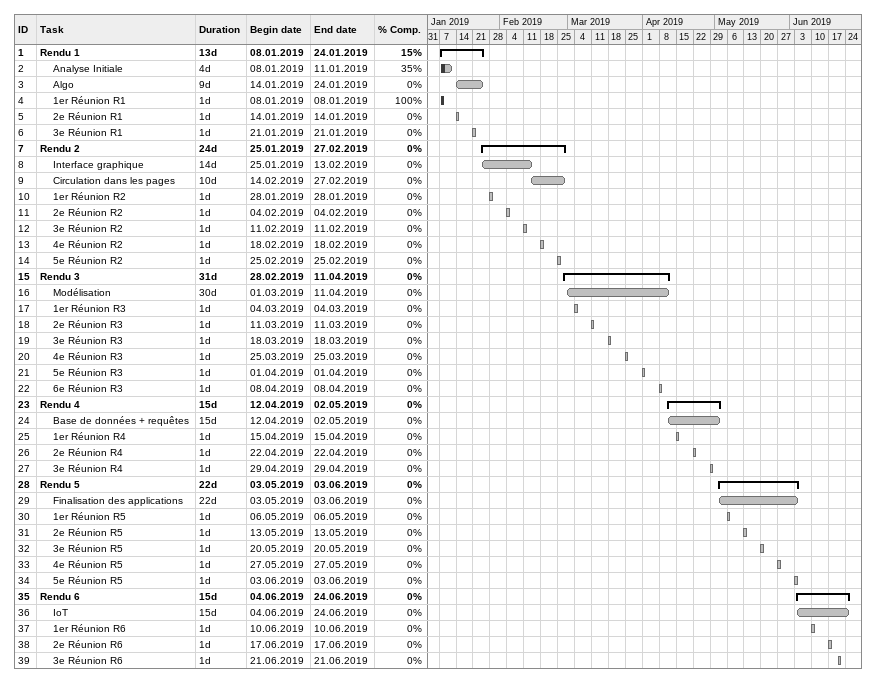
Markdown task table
| ID | Level | Task | Duration | Start | Finish | % complete |
|---|---|---|---|---|---|---|
| 1 | 1 | **Rendu 1** | 13d | 2019-01-08 | 2019-01-24 | 15 |
| 2 | 2 | Analyse Initiale | 4d | 2019-01-08 | 2019-01-11 | 35 |
| 3 | 2 | Algo | 9d | 2019-01-14 | 2019-01-24 | 0 |
| 4 | 2 | 1er Réunion R1 | 1d | 2019-01-08 | 2019-01-08 | 100 |
| 5 | 2 | 2e Réunion R1 | 1d | 2019-01-14 | 2019-01-14 | 0 |
| 6 | 2 | 3e Réunion R1 | 1d | 2019-01-21 | 2019-01-21 | 0 |
| 7 | 1 | **Rendu 2** | 24d | 2019-01-25 | 2019-02-27 | 0 |
| 8 | 2 | Interface graphique | 14d | 2019-01-25 | 2019-02-13 | 0 |
| 9 | 2 | Circulation dans les pages | 10d | 2019-02-14 | 2019-02-27 | 0 |
| 10 | 2 | 1er Réunion R2 | 1d | 2019-01-28 | 2019-01-28 | 0 |
| 11 | 2 | 2e Réunion R2 | 1d | 2019-02-04 | 2019-02-04 | 0 |
| 12 | 2 | 3e Réunion R2 | 1d | 2019-02-11 | 2019-02-11 | 0 |
| 13 | 2 | 4e Réunion R2 | 1d | 2019-02-18 | 2019-02-18 | 0 |
| 14 | 2 | 5e Réunion R2 | 1d | 2019-02-25 | 2019-02-25 | 0 |
| 15 | 1 | **Rendu 3** | 31d | 2019-02-28 | 2019-04-11 | 0 |
| 16 | 2 | Modélisation | 30d | 2019-03-01 | 2019-04-11 | 0 |
| 17 | 2 | 1er Réunion R3 | 1d | 2019-03-04 | 2019-03-04 | 0 |
| 18 | 2 | 2e Réunion R3 | 1d | 2019-03-11 | 2019-03-11 | 0 |
| 19 | 2 | 3e Réunion R3 | 1d | 2019-03-18 | 2019-03-18 | 0 |
| 20 | 2 | 4e Réunion R3 | 1d | 2019-03-25 | 2019-03-25 | 0 |
| 21 | 2 | 5e Réunion R3 | 1d | 2019-04-01 | 2019-04-01 | 0 |
| 22 | 2 | 6e Réunion R3 | 1d | 2019-04-08 | 2019-04-08 | 0 |
| 23 | 1 | **Rendu 4** | 15d | 2019-04-12 | 2019-05-02 | 0 |
| 24 | 2 | Base de données + requêtes | 15d | 2019-04-12 | 2019-05-02 | 0 |
| 25 | 2 | 1er Réunion R4 | 1d | 2019-04-15 | 2019-04-15 | 0 |
| 26 | 2 | 2e Réunion R4 | 1d | 2019-04-22 | 2019-04-22 | 0 |
| 27 | 2 | 3e Réunion R4 | 1d | 2019-04-29 | 2019-04-29 | 0 |
| 28 | 1 | **Rendu 5** | 22d | 2019-05-03 | 2019-06-03 | 0 |
| 29 | 2 | Finalisation des applications | 22d | 2019-05-03 | 2019-06-03 | 0 |
| 30 | 2 | 1er Réunion R5 | 1d | 2019-05-06 | 2019-05-06 | 0 |
| 31 | 2 | 2e Réunion R5 | 1d | 2019-05-13 | 2019-05-13 | 0 |
| 32 | 2 | 3e Réunion R5 | 1d | 2019-05-20 | 2019-05-20 | 0 |
| 33 | 2 | 4e Réunion R5 | 1d | 2019-05-27 | 2019-05-27 | 0 |
| 34 | 2 | 5e Réunion R5 | 1d | 2019-06-03 | 2019-06-03 | 0 |
| 35 | 1 | **Rendu 6** | 15d | 2019-06-04 | 2019-06-24 | 0 |
| 36 | 2 | IoT | 15d | 2019-06-04 | 2019-06-24 | 0 |
| 37 | 2 | 1er Réunion R6 | 1d | 2019-06-10 | 2019-06-10 | 0 |
| 38 | 2 | 2e Réunion R6 | 1d | 2019-06-17 | 2019-06-17 | 0 |
| 39 | 2 | 3e Réunion R6 | 1d | 2019-06-21 | 2019-06-21 | 0 |
